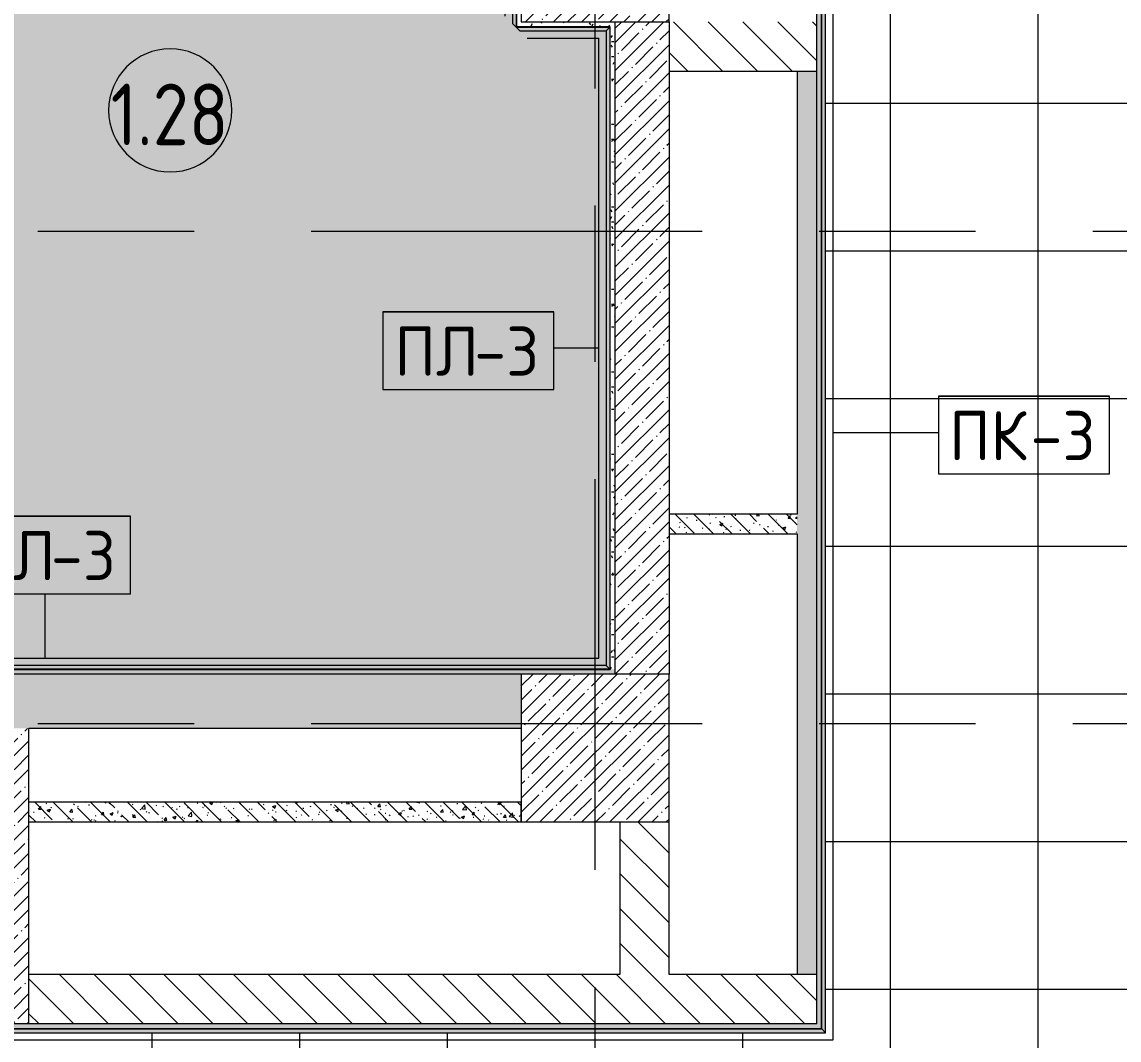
# Model space of a CAD drawing. Header units: millimetres. Extents: x -4005 to 195566, y -8553 to 29000.
# Drawn here: x 30981 to 35438, y 13714 to 17850 of the extents above; entities that cross this region are included whole.
import ezdxf

# ---------------------------------------------------------------- set-up
doc = ezdxf.new("R2010")
doc.units = ezdxf.units.MM
doc.linetypes.add('Осевая', pattern=[3175, 635, -476.25, 1587.5, -476.25])
for name, color, linetype, lineweight in [('A-AREA-IDEN', 7, 'Continuous', 9), ('A-FLOR-PATT', 7, 'Continuous', 9), ('A-GENM-IDEN', 7, 'Continuous', 9), ('A-WALL', 7, 'Continuous', 9), ('I-WALL', 7, 'Continuous', 9), ('S-COLS', 7, 'Continuous', 9), ('Оси', 7, 'Continuous', 9), ('Оси-2', 7, 'Осевая', 9)]:
    doc.layers.add(name, color=color, linetype=linetype, lineweight=lineweight)
for name, color, linetype, lineweight, true_color in [('A-GENM-1', 7, 'Continuous', 9, 0xff8040), ('A-GENM-2', 7, 'Continuous', 9, 0x004000), ('A-WALL-1', 9, 'Continuous', 9, 0x808080), ('A-WALL-FNSH-1', 9, 'Continuous', 9, 0x808080), ('I-WALL-1', 7, 'Continuous', 9, 0x787878), ('I-WALL-2', 9, 'Continuous', 9, 0x808080), ('S-COLS-1', 9, 'Continuous', 9, 0x808080)]:
    doc.layers.add(name, color=color, linetype=linetype, lineweight=lineweight, true_color=true_color)
doc.styles.add('GOST Common', font='GOST_Common.ttf', dxfattribs={"width": 0.9, "height": 250})
doc.styles.add('GOST Common_1', font='GOST_Common.ttf', dxfattribs={"height": 200})
pattern_1 = [(45, (0, 0), (-57.02463, 57.02463), []), (45, (57.025, 0), (-57.02463, 57.02463), [100.806, -20.161, 3.353, -16.808])]
pattern_2 = [(135, (0, 0), (-75.43415, -75.43415), [106.68, -17.78, 3.556, -17.78]), (135, (0, 75.39), (-75.43415, -75.43415), []), (50, (0, 0), (127.52922, -11.15758), [13.335, -146.685]), (355, (0, 0), (-24.66966, 133.74002), [10.668, -117.348]), (100.451, (10.63, -0.93), (102.85973, 122.58178), [11.333, -124.663]), (46.184, (0, 35.56), (189.75516, -29.43036), [20.002, -220.027]), (96.636, (15.81, 33.1), (166.1822, 173.1996), [17, -186.995]), (351.184, (0, 35.56), (166.1839, 173.1976), [16.002, -176.022]), (21, (17.78, 26.67), (106.13027, -71.58603), [13.335, -146.685]), (326, (17.78, 26.67), (43.26188, 128.93175), [10.668, -117.348]), (71.451, (26.62, 20.7), (149.39198, 57.34505), [11.333, -124.663]), (37.5, (0, 0), (2.16223, 59.18836), [3.353, -112.573, 3.353, -115.773, -117.793]), (37.5, (0, 0), (2.16223, 59.18836), [-235.052, 3.353, -114.44]), (7.5, (0, 0), (46.77386, 70.12615), [3.353, -64.567, 3.353, -109.906, -44.894]), (7.5, (0, 0), (46.77386, 70.12615), [-181.178, 3.353, -41.542]), (327.5, (-39.65, 0), (94.91367, -4.010093), [3.353, -41.097, 3.353, -135.331, -184.023]), (327.5, (-39.65, 0), (94.91367, -4.010093), [-183.134, 3.353, -180.67]), (317.5, (-57.43, 0), (103.69057, 17.79882), [3.353, -54.432, 3.353, -88.748, -130.683]), (317.5, (-57.43, 0), (103.69057, 17.79882), [-149.885, 3.353, -127.33])]
pattern_3 = [(135, (0, 0), (-70.71068, -70.71068), [])]
pattern_4 = [(0, (0, 0), (121.92, 30.48), [10.058, -81.382, 10.058, -81.382, -487.68]), (0, (0, 0), (121.92, 30.48), [-182.88, 10.058, -172.822, 10.058, -81.382, -213.36]), (0, (0, 0), (121.92, 30.48), [-457.2, 10.058, -50.902, 10.058, -142.342]), (120, (45.72, 15.24), (-87.356454, 90.345817), [10.058, -81.382, 10.058, -81.382, -487.68]), (120, (45.72, 15.24), (-87.356454, 90.345817), [-182.88, 10.058, -172.822, 10.058, -81.382, -213.36]), (120, (45.72, 15.24), (-87.356454, 90.345817), [-457.2, 10.058, -50.902, 10.058, -142.342]), (240, (60.96, 76.2), (-34.563546, -120.825817), [10.058, -81.382, 10.058, -81.382, -487.68]), (240, (60.96, 76.2), (-34.563546, -120.825817), [-182.88, 10.058, -172.822, 10.058, -81.382, -213.36]), (240, (60.96, 76.2), (-34.563546, -120.825817), [-457.2, 10.058, -50.902, 10.058, -142.342])]

# ---------------------------------------------------------------- blocks, each defined once
blk = doc.blocks.new('BSC_Колонна _Прямоугольная - 600х600-V22-План отделки полов с раскладкой материалов 1 этажа в осях 1-12')
at = {"layer": 'S-COLS'}
h = blk.add_hatch(dxfattribs=at)
h.set_pattern_fill('FP_40', color=256, style=0, pattern_type=2)
h.set_pattern_definition([(45, (-33310, -18150), (-57.02463, 57.02463), []), (45, (-33252.975, -18150), (-57.02463, 57.02463), [100.806, -20.161, 3.353, -16.808])])
h.paths.add_polyline_path([(162.5, -300), (300, -300), (300, 300), (-300, 300), (-300, -300), (80.5, -300)])
at = {"layer": 'S-COLS-1'}
for p, q in [((300, 300), (-300, 300)), ((-300, 300), (-300, -300)), ((300, -300), (300, 300)), ((-300, -300), (300, -300))]:
    blk.add_line(p, q, dxfattribs=at)
blk = doc.blocks.new('BSC_Колонна _Прямоугольная - 600х600-V31-План отделки полов с раскладкой материалов 1 этажа в осях 1-12')
at = {"layer": 'S-COLS'}
h = blk.add_hatch(dxfattribs=at)
h.set_pattern_fill('FP_46', color=256, style=0, pattern_type=2)
h.set_pattern_definition([(45, (-33310, -14900), (-57.02463, 57.02463), []), (45, (-33252.975, -14900), (-57.02463, 57.02463), [100.806, -20.161, 3.353, -16.808])])
h.paths.add_polyline_path([(80.5, -300), (300, -300), (300, 300), (-300, 300), (-300, -300), (60.5, -300)])
at = {"layer": 'S-COLS-1'}
for p, q in [((300, 300), (-300, 300)), ((-300, 300), (-300, -300)), ((300, -300), (300, 300)), ((-300, -300), (300, -300))]:
    blk.add_line(p, q, dxfattribs=at)
blk = doc.blocks.new('Плинтус - Плинтус керамогранит бежевый-32865283-План отделки полов с раскладкой материалов 1 этажа в осях 1-12')
at = {"layer": 'A-GENM-1'}
blk.add_hatch(color=256, dxfattribs=at).paths.add_polyline_path([(-15, 15), (1, 0), (6170, 0), (6155, 15), (1, 15)])
for p, q in [((-45, 45), (6125, 45)), ((-15, 15), (0, 0)), ((6155, 15), (-15, 15)), ((6170, 0), (0, 0))]:
    blk.add_line(p, q, dxfattribs=at)
blk = doc.blocks.new('Плинтус - Плинтус керамогранит бежевый-32865284-План отделки полов с раскладкой материалов 1 этажа в осях 1-12')
at = {"layer": 'A-GENM-1'}
blk.add_hatch(color=256, dxfattribs=at).paths.add_polyline_path([(4906, 15), (0, 15), (0, 0), (4891, 0)])
for p, q in [((0, 45), (4936, 45)), ((0, 0), (0, 15)), ((4906, 15), (0, 15)), ((4891, 0), (0, 0)), ((4891, 0), (4906, 15))]:
    blk.add_line(p, q, dxfattribs=at)
blk = doc.blocks.new('Плинтус - Плинтус темный _ст_школа_-32863688-План отделки полов с раскладкой материалов 1 этажа в осях 1-12')
at = {"layer": 'A-GENM-2'}
blk.add_hatch(color=256, dxfattribs=at).paths.add_polyline_path([(0, 0), (641, 1), (627, 15), (15, 15), (1, 1)])
for p, q in [((45, 45), (597, 45)), ((15, 15), (0, 0)), ((642, 0), (0, 0)), ((627, 15), (15, 15)), ((642, 0), (627, 15))]:
    blk.add_line(p, q, dxfattribs=at)
blk = doc.blocks.new('Плинтус - Плинтус темный _ст_школа_-32863694-План отделки полов с раскладкой материалов 1 этажа в осях 1-12')
at = {"layer": 'A-GENM-2'}
blk.add_hatch(color=256, dxfattribs=at).paths.add_polyline_path([(81.5, -15), (365.5, -15), (380.5, 0), (1, -1), (15, -15)])
for p, q in [((0, 0), (380.5, 0)), ((0, 0), (15, -15)), ((15, -15), (365.5, -15)), ((365.5, -15), (380.5, 0)), ((45, -45), (335.5, -45))]:
    blk.add_line(p, q, dxfattribs=at)
blk = doc.blocks.new('Плинтус - Плинтус темный _ст_школа_-32863695-План отделки полов с раскладкой материалов 1 этажа в осях 1-12')
at = {"layer": 'A-GENM-2'}
blk.add_hatch(color=256, dxfattribs=at).paths.add_polyline_path([(0, 0), (2607.9, 0.1), (2593, 15), (15, 15)])
for p, q in [((45, 45), (2563, 45)), ((15, 15), (0, 0)), ((2608, 0), (0, 0)), ((2593, 15), (15, 15)), ((2608, 0), (2593, 15))]:
    blk.add_line(p, q, dxfattribs=at)
blk = doc.blocks.new('Плинтус - Плинтус темный _ст_школа_-32863696-План отделки полов с раскладкой материалов 1 этажа в осях 1-12')
at = {"layer": 'A-GENM-2'}
blk.add_hatch(color=256, dxfattribs=at).paths.add_polyline_path([(0, 0), (4588.5, 0), (4572.7, 15), (15, 15), (0.1, 0.1)])
for p, q in [((45, 45), (4543.5, 45)), ((4588.5, 0), (0, 0)), ((4573.5, 15), (15, 15)), ((4588.5, 0), (4573.5, 15))]:
    blk.add_line(p, q, dxfattribs=at)
blk = doc.blocks.new('Марка_Помещения - Номер-25198446-План отделки полов с раскладкой материалов 1 этажа в осях 1-12')
at = {"layer": 'A-AREA-IDEN'}
for start, end in [(360, 180), (180, 360)]:
    blk.add_arc((0, 0), 2.5, start, end, dxfattribs=at)
blk = doc.blocks.new('Mark Reiling - Mark Reiling-26174330-План отделки полов с раскладкой материалов 1 этажа в осях 1-12')
at = {"layer": 'A-GENM-IDEN'}
for p, q in [((-3.47, 1.49), (-3.47, -1.663)), ((-3.47, 1.49), (3.47, 1.49)), ((3.47, 1.49), (-3.47, 1.49)), ((-3.47, 1.49), (-3.47, -1.663)), ((3.47, -1.663), (3.47, 1.49)), ((3.47, -1.663), (3.47, 1.49)), ((-3.47, -1.663), (3.47, -1.663)), ((-3.47, -1.663), (3.47, -1.663))]:
    blk.add_line(p, q, dxfattribs=at)

msp = doc.modelspace()

# ---------------------------------------------------------------- hatches: boundary and pattern name
at = {"layer": 'A-FLOR-PATT'}
h = msp.add_hatch(dxfattribs=at)
h.set_pattern_fill('FP_125', color=256, style=0, pattern_type=2)
h.set_pattern_definition([(0, (27309.74, 15720), (0, 600), []), (90, (27309.74, 15720), (-600, 4e-14), [])])
h.paths.add_polyline_path([(22569, 10879), (22570, 10880), (22569, 11880), (22569, 11879), (22569, 10880)])
h.paths.add_polyline_path([(28055.3, 7920), (25010, 7921), (25010, 7936), (30210, 7936), (30210, 8851.7), (30318.1, 8851.2), (30425.3, 8838.3), (30530.4, 8813.3), (30632, 8776.3), (30728.6, 8727.9), (30819, 8668.7), (30908.3, 8593), (30976.6, 8521.3), (31041.7, 8435.1), (31096.4, 8341.9), (31140.1, 8243.1), (31172.2, 8139.9), (31214.4, 8199.4), (31265.7, 8251.2), (31324.8, 8293.9), (31391.9, 8326.9), (31459.8, 8347.7), (31532.1, 8357.4), (31605, 8355.2), (31605, 7920), (32710, 7921), (32710, 7936), (38493.3, 7936), (38493.3, 8127.9), (37568.1, 8127.9), (37574.7, 8232.1), (37592.6, 8334.9), (37621.4, 8435.2), (37663.7, 8537.2), (37712.3, 8626.5), (37769.6, 8709.7), (37837.7, 8788.8), (37913.9, 8860.1), (37997.4, 8922.8), (38087.1, 8976.2), (38182, 9019.6), (38281, 9052.6), (38181.7, 9091.1), (38087, 9140), (37998.1, 9198.6), (37915.9, 9266.4), (37841.4, 9342.6), (37775.4, 9426.3), (37718.7, 9516.5), (37671.9, 9612.2), (37635.5, 9712.3), (37610, 9815.8), (37595.7, 9921.4), (37592.7, 10027.9), (38493.3, 10027.9), (38493.3, 10120), (38504, 10120), (38504, 10664), (37954, 10664), (37954, 11236), (38234, 11236), (38234, 12100), (37887.3, 12100), (37880.1, 12164.9), (37880.1, 12175), (37870, 12175), (37870, 12225), (37883.6, 12225), (37883.9, 12230.1), (37898.5, 12293.8), (37923.5, 12354.1), (37958.3, 12409.4), (38001.8, 12458.1), (38052.7, 12498.9), (37947.1, 12528.6), (37838.9, 12573.1), (37747.7, 12622.3), (37658.4, 12683.8), (37575.4, 12755.6), (37500.8, 12836), (37435.5, 12924.1), (37380.1, 13018.8), (37335.5, 13119), (37302.1, 13223.5), (37280.4, 13331.1), (37270.6, 13440.3), (37272.8, 13550), (38234, 13550), (38234, 21575.3), (37940, 21575.3), (37940, 22975.3), (38270, 22975.3), (38270, 23004), (34230, 23003), (34231, 19748.9), (34322.1, 19743.7), (34431.8, 19725.1), (34538.8, 19694.4), (34641.7, 19652), (34739.2, 19598.5), (34830.2, 19534.5), (34915.5, 19458.4), (34988.1, 19378.1), (35053.1, 19287.8), (35107.6, 19190.8), (35151, 19088.3), (35182.8, 18981.7), (35202.5, 18872.2), (35209.9, 18761.2), (35210, 18740), (35209.9, 18700), (35207.2, 18700), (35205, 18650), (34246, 18650), (34246, 13744), (28076, 13744), (28076, 12730), (28061, 12730), (28061, 13759), (34231, 13760), (34230, 13760), (28060, 13759), (28060, 12120), (28640, 12120), (28640, 12080), (28060, 12080), (28061, 11240), (28640, 11240), (28640, 11200), (28060, 11200), (28060, 10880), (28061, 10880.5), (28061, 11150), (28076, 11150), (28076, 10864), (23810, 10864), (23810, 10300), (23770, 10300), (23770, 10864), (22930, 10864), (22930, 10300), (22890, 10300), (22890, 10864), (22569, 10864), (22569, 10879), (22554, 10864), (22554, 11864), (22310, 11864), (22310, 10956.3), (22206.6, 10956.5), (22103.8, 10968), (22002.9, 10990.6), (21905.1, 11024.2), (21811.5, 11068.2), (21723.3, 11122.2), (21641.5, 11185.5), (21567.1, 11257.4), (21500.1, 11338.4), (21444.1, 11423.2), (21396.9, 11515.2), (21360, 11611.9), (21323.1, 11515.2), (21271.4, 11416.3), (21216, 11333.4), (21152.9, 11257.4), (21078.5, 11185.5), (20996.7, 11122.2), (20908.5, 11068.2), (20814.9, 11024.2), (20717.1, 10990.6), (20606.7, 10966.9), (20510, 10956.5), (20410, 10956.3), (20410, 11864), (20246, 11864), (20246, 10900), (20231, 10900), (20231, 11879), (20230, 11879), (20231, 10855.2), (20730.3, 10855.2), (20730.3, 9040), (20230, 9040), (20230, 7936), (22510, 7936), (22510, 7921), (22530, 7921), (22530, 8851.7), (22638.1, 8851.2), (22745.3, 8838.3), (22850.4, 8813.3), (22952, 8776.3), (23048.6, 8727.9), (23139, 8668.7), (23228.3, 8593), (23296.6, 8521.3), (23361.7, 8435.1), (23416.4, 8341.9), (23460.1, 8243.1), (23492.2, 8139.9), (23534.4, 8199.4), (23585.7, 8251.2), (23644.8, 8293.9), (23711.9, 8326.9), (23779.8, 8347.7), (23852.1, 8357.4), (23925, 8355.2), (23925, 7920), (27959.7, 7920)])
h.paths.add_polyline_path([(30611.1, 7928), (31109.1, 7928), (31104.2, 8012.4), (31086.8, 8110.4), (31058, 8205.8), (31018.3, 8297.1), (30968.2, 8383.1), (30902, 8469.3), (30839.6, 8534.7), (30762.9, 8598.3), (30679.3, 8652.4), (30590, 8696.3), (30496.1, 8729.5), (30399, 8751.6), (30300, 8762.1), (30300, 7928)])
h.paths.add_polyline_path([(31515, 7928), (31515, 8265.7), (31448.1, 8251.2), (31390.1, 8227.2), (31337.4, 8193.5), (31290.2, 8149.5), (31251.7, 8097.6), (31223.3, 8039.5), (31205.9, 7977.3), (31201.4, 7928), (31223.3, 7928)])
h.paths.add_polyline_path([(23429.1, 7928), (23424.2, 8012.4), (23406.8, 8110.4), (23378, 8205.8), (23338.3, 8297.1), (23288.2, 8383.1), (23222, 8469.3), (23159.6, 8534.7), (23082.9, 8598.3), (22999.3, 8652.4), (22910, 8696.3), (22816.1, 8729.5), (22719, 8751.6), (22620, 8762.1), (22620, 7928), (23424.2, 7928)])
h.paths.add_polyline_path([(23525.9, 7928), (23835, 7928), (23835, 8265.7), (23768.1, 8251.2), (23710.1, 8227.2), (23657.4, 8193.5), (23610.2, 8149.5), (23571.7, 8097.6), (23543.3, 8039.5), (23525.9, 7977.3), (23521.4, 7928)])
h.paths.add_polyline_path([(37945.5, 8217.9), (38493.3, 8217.9), (38493.3, 8994.7), (38413.4, 8988.2), (38311.3, 8967.5), (38212, 8934.7), (38116.7, 8890), (38027.5, 8834.3), (37943.8, 8766.5), (37872, 8692.9), (37808.1, 8609.3), (37754.6, 8518.7), (37712.3, 8422.3), (37681.9, 8321.5), (37663.7, 8217.9), (37913.9, 8217.9)])
h.paths.add_polyline_path([(20680.3, 9090), (20680.3, 10805.2), (20230, 10805.2), (20230, 9090)])
h.paths.add_polyline_path([(38493.3, 9099.5), (38493.3, 9937.9), (37684.7, 9937.9), (37698.7, 9831.2), (37725.2, 9726.9), (37763.9, 9626.5), (37814.1, 9531.3), (37875.2, 9442.8), (37946.3, 9362), (38026.5, 9290.3), (38114.5, 9228.4), (38212.5, 9176.2), (38309.4, 9138), (38415.1, 9110.4)])
h.paths.add_polyline_path([(38520, 10120), (38519, 10680), (38519, 10679), (38519, 10120)])
h.paths.add_polyline_path([(37990, 10679), (37970, 10680), (37970, 11220), (38250, 11221), (38249, 11221), (37969, 11220), (37970, 10679), (37970.2, 10679)])
h.paths.add_polyline_path([(22210, 11047), (22210, 11880), (20510, 11880), (20510, 11047), (20606.7, 11058.1), (20694.2, 11077.7), (20787.3, 11110.1), (20876, 11153), (20959.2, 11205.9), (21035.8, 11267.9), (21104.7, 11338.4), (21169.2, 11423.2), (21216, 11500.7), (21257, 11590.4), (21287.3, 11684.1), (21306.6, 11780.8), (21314.7, 11879), (21405.3, 11879), (21413.4, 11780.8), (21432.7, 11684.1), (21463, 11590.4), (21504, 11500.7), (21555, 11416.3), (21616.7, 11336.9), (21684.2, 11267.9), (21760.8, 11205.9), (21844, 11153), (21932.7, 11110.1), (22025.8, 11077.7), (22122, 11056.2), (22206.6, 11047.3)])
h.paths.add_polyline_path([(28076, 11850), (28061, 11850), (28061, 12030), (28076, 12030)])
h.paths.add_polyline_path([(37975.4, 12225), (38250, 12225), (38250, 12481.9), (38194.4, 12472.9), (38141.5, 12453.6), (38093.1, 12424.8), (38051, 12387.4), (38016.6, 12342.9), (37991.1, 12292.7), (37975.4, 12238.6), (37974.1, 12225)])
h.paths.add_polyline_path([(38250, 12565.2), (38249, 13425), (37370, 13425), (37370, 13460), (37360.1, 13460), (37370, 13343.9), (37388.8, 13247.9), (37421.6, 13145.8), (37466.2, 13048.4), (37522, 12956.8), (37588.1, 12872.4), (37663.7, 12796.4), (37748.8, 12729.1), (37845.4, 12670.6), (37936.2, 12628.4), (38038.1, 12595.1), (38143.1, 12573.9), (38194.4, 12569.7)])
h.paths.add_polyline_path([(38249, 13550), (38250, 13550), (38249, 14474.1)])
h.paths.add_polyline_path([(35119.9, 18740), (35115.3, 18842.6), (35099.1, 18944), (35071.6, 19042.9), (35033.1, 19138.1), (34984.1, 19228.4), (34925.3, 19312.6), (34857.3, 19389.6), (34778, 19460.7), (34697.7, 19518.3), (34608, 19568.3), (34513.3, 19608), (34414.7, 19636.7), (34313.5, 19654.1), (34230, 19658.9), (34230.4, 18740), (35115.3, 18740)])
h.paths.add_polyline_path([(34231, 19750), (34231, 23000.2), (35189.8, 23000.2), (35189.8, 22985.2), (34246, 22985.2), (34246, 19750)])
h.paths.add_polyline_path([(38532, 21550.3), (38532, 21575), (38490, 21575), (38490, 21550.3), (38493.3, 21550.3)])
h.paths.add_polyline_path([(38680, 21590.3), (38680, 21635.3), (38710, 21635.3), (38710, 21625.3), (38748.9, 21625.3), (38748.9, 21715.3), (38760, 21715.3), (38760, 22875.3), (38745.9, 22875.3), (38745.9, 22925.3), (38710, 22925.3), (38710, 22915.3), (38680, 22915.3), (38680, 22960.3), (38540, 22960.3), (38540, 22925.3), (38538.3, 22925.3), (38538.3, 21625.3), (38540, 21625.3), (38540, 21590.3)])
h.paths.add_polyline_path([(38288.7, 21625.3), (38493.3, 21625.3), (38493.3, 22925.3), (37990, 22925.3), (37990, 21625.3), (38270, 21625.3)])
h.paths.add_polyline_path([(38490, 22975.3), (38532, 22975.3), (38532, 23004), (38490, 23004)])
h.paths.add_polyline_path([(36990, 22983), (35190, 22983), (35190, 23003), (38249, 23002), (38249, 22987), (36990, 22987)])
h = msp.add_hatch(color=256, dxfattribs=at)
h.paths.add_polyline_path([(33369.5, 15220), (33370.5, 15221), (33369.5, 17830), (32990, 17830), (32990, 18470), (33990, 18471), (33990, 18650), (34002, 18650), (34002, 18690), (34130, 18690), (34130, 18710), (34170, 18710), (34170, 18700), (34208, 18700), (34208, 19700), (34170, 19700), (34170, 19690), (34130, 19690), (34130, 19710), (34002, 19710), (34002, 19750), (33990, 19750), (33989, 19880), (28780, 19879), (28781, 15220), (33354.5, 15220)])
h.paths.add_polyline_path([(32989, 18471), (33004, 18486), (33974, 18486), (33974, 18635), (33989, 18649.8), (33988.9, 18471), (32990, 18471)])
h.paths.add_polyline_path([(32989, 17829), (32974, 17844), (32974, 18456), (32989, 18469.7), (32989, 17830)])
h.paths.add_polyline_path([(28796, 15221), (28781, 15222.2), (28781.3, 19879), (33989, 19878.6), (33989, 19750), (33974, 19765), (33974, 19864), (28796, 19864), (28796, 15236), (33354.5, 15236), (33354.5, 17814), (33004, 17814), (32990.1, 17829), (33369.5, 17829), (33369.4, 15221), (30565.6, 15221)])
h.paths.add_polyline_path([(30011.3, 17811.4), (30003.1, 17811.4), (29973.1, 17841.4), (29973.1, 18456.4), (30003.1, 18486.4), (30616.3, 18486.4), (30646.3, 18456.4), (30646.3, 17841.4), (30616.3, 17811.4), (30610, 17811.4)])
h.paths.add_polyline_path([(30631.3, 17826.4), (30631.3, 18471.4), (29988.1, 18471.4), (29988.3, 17826.4), (30630, 17826.4)])
h.paths.add_polyline_path([(29990, 17830), (29990, 18470), (30630, 18470), (30630, 17830), (30010, 17830)])
h.paths.add_polyline_path([(34228, 18740), (34230, 18740), (34230, 19658.9), (34228, 19659), (34228, 18795.2)])
h.paths.add_polyline_path([(34230, 19748.9), (34230, 19750), (34228, 19749)])
at = {"layer": 'I-WALL'}
h = msp.add_hatch(dxfattribs=at)
h.set_pattern_fill('FP_1', color=256, style=0, pattern_type=2)
h.set_pattern_definition(pattern_1)
h.paths.add_polyline_path([(33472.5, 15200), (33610.5, 15200), (33610, 17850), (33390.5, 17850), (33390.5, 15200)])
h = msp.add_hatch(dxfattribs=at)
h.set_pattern_fill('FP_20', color=256, style=0, pattern_type=2)
h.set_pattern_definition(pattern_3)
h.paths.add_polyline_path([(33990, 17650), (34210, 17650), (34210, 17850), (33610.5, 17850), (33610.5, 17650)])
h = msp.add_hatch(dxfattribs=at)
h.set_pattern_fill('FP_1', color=256, style=0, pattern_type=2)
h.set_pattern_definition(pattern_1)
h.paths.add_polyline_path([(30630, 14980), (33010, 14980), (33010, 15200), (30610, 15200), (30610, 14980)])
h.paths.add_polyline_path([(28660, 14980), (30010, 14980), (30010, 15200), (28660, 15199.6), (28660, 15090), (26410, 15090), (26410, 14980), (28190, 14980)])
h.paths.add_polyline_path([(24340, 14980), (25810, 14980), (25810, 15090), (22510, 15090), (22510, 14980), (24140, 14980)])
h = msp.add_hatch(dxfattribs=at)
h.set_pattern_fill('FP_1', color=256, style=0, pattern_type=2)
h.set_pattern_definition(pattern_1)
h.paths.add_polyline_path([(30790, 13780), (31010, 13780), (31010, 14980), (30790, 14980), (30790, 13980)])
h = msp.add_hatch(dxfattribs=at)
h.set_pattern_fill('FP_20', color=256, style=0, pattern_type=2)
h.set_pattern_definition(pattern_3)
h.paths.add_polyline_path([(33472.5, 13980), (33610.5, 13980), (33610, 14600), (33410.5, 14600), (33410.5, 13980)])
h = msp.add_hatch(dxfattribs=at)
h.set_pattern_fill('FP_20', color=256, style=0, pattern_type=2)
h.set_pattern_definition(pattern_3)
h.paths.add_polyline_path([(34198.3, 13780), (34210, 13780), (34210, 13980), (31010, 13980), (31010, 13780), (33472.5, 13780)])
at = {"layer": 'I-WALL-1'}
h = msp.add_hatch(dxfattribs=at)
h.set_pattern_fill('FP_45', color=256, style=0, pattern_type=2)
h.set_pattern_definition(pattern_2)
h.paths.add_polyline_path([(34210, 13980), (34210, 17650), (34130, 17650), (34130, 13980)])
h = msp.add_hatch(dxfattribs=at)
h.set_pattern_fill('FP_45', color=256, style=0, pattern_type=2)
h.set_pattern_definition(pattern_2)
h.paths.add_polyline_path([(34130, 15770), (34130, 15850), (33610.5, 15850), (33610.5, 15770), (34126.4, 15770)])
h = msp.add_hatch(dxfattribs=at)
h.set_pattern_fill('FP_45', color=256, style=0, pattern_type=2)
h.set_pattern_definition(pattern_2)
h.paths.add_polyline_path([(33009.7, 14600), (33009.7, 14680), (31010, 14680), (31010, 14600)])
at = {"layer": 'I-WALL-2'}
h = msp.add_hatch(dxfattribs=at)
h.set_pattern_fill('FP_116', color=256, style=0, pattern_type=2)
h.set_pattern_definition(pattern_4)
h.paths.add_polyline_path([(34210, 13760), (34230, 13760), (34230, 18650), (34218, 18650), (34218, 18620), (34210, 18620), (34210, 13772.6)])
h.paths.add_polyline_path([(34230, 19750), (34230, 23004), (34210, 23004), (34210.2, 19780), (34218, 19780), (34218, 19750)])
h = msp.add_hatch(dxfattribs=at)
h.set_pattern_fill('FP_116', color=256, style=0, pattern_type=2)
h.set_pattern_definition(pattern_4)
h.paths.add_polyline_path([(32990, 17830), (33010, 17830), (33010, 18450), (32990, 18449.6)])
h = msp.add_hatch(dxfattribs=at)
h.set_pattern_fill('FP_116', color=256, style=0, pattern_type=2)
h.set_pattern_definition(pattern_4)
h.paths.add_polyline_path([(33010, 17830), (33390.5, 17830), (33390.5, 17850), (33010, 17850)])
h = msp.add_hatch(dxfattribs=at)
h.set_pattern_fill('FP_116', color=256, style=0, pattern_type=2)
h.set_pattern_definition(pattern_4)
h.paths.add_polyline_path([(33370.5, 15220), (33390.5, 15220.1), (33390.5, 17830), (33370.5, 17829), (33370.5, 15220)])
h = msp.add_hatch(dxfattribs=at)
h.set_pattern_fill('FP_116', color=256, style=0, pattern_type=2)
h.set_pattern_definition(pattern_4)
h.paths.add_polyline_path([(33010, 15200), (33390.5, 15200), (33390.5, 15220), (28760, 15220), (28760, 15200), (32990, 15200)])
h = msp.add_hatch(dxfattribs=at)
h.set_pattern_fill('FP_116', color=256, style=0, pattern_type=2)
h.set_pattern_definition(pattern_4)
h.paths.add_polyline_path([(30763.9, 13760), (34210, 13760), (34210, 13780), (28040, 13780), (28040, 13760), (30158.2, 13760)])

# ---------------------------------------------------------------- linework, layer by layer
at = {"layer": 'A-GENM-IDEN'}
for p, q in [((33324.5, 16525), (33142, 16525)), ((34276, 16182), (34704.7, 16182)), ((31075.2, 15266), (31075.2, 15522.9))]:
    msp.add_line(p, q, dxfattribs=at)
at = {"layer": 'A-WALL'}
for p, q in [((33370.5, 17830), (33010, 17830)), ((33370.5, 15220), (33370.5, 17830)), ((34130, 17650), (34210, 17650)), ((28780, 15220), (33370.5, 15220)), ((31010, 13780), (31010, 13980)), ((34210, 13760), (28060, 13760))]:
    msp.add_line(p, q, dxfattribs=at)
at = {"layer": 'A-WALL-1'}
for p, q in [((34230, 13760), (34230, 18650)), ((34210, 13780), (34210, 18620)), ((32990, 18470), (32990, 17830)), ((33390.5, 17850), (33390.5, 15200)), ((33610.5, 17850), (33610.5, 15200)), ((33610.5, 17650), (34130, 17650)), ((34130, 17650), (34130, 15850)), ((34130, 15850), (33610.5, 15850)), ((33610.5, 15770), (34130, 15770)), ((34130, 15770), (34130, 13980)), ((33010, 15200), (30610, 15200)), ((33010, 14980), (31010, 14980)), ((31010, 13980), (31010, 14980)), ((33009.7, 14680), (31010, 14680)), ((33009.7, 14600), (33009.7, 14680)), ((31010, 14600), (33009.7, 14600)), ((33410.5, 14600), (33410.5, 13980)), ((33610.5, 13980), (33610.5, 14600)), ((33410.5, 13980), (31010, 13980)), ((34210, 13980), (33610.5, 13980)), ((34210, 13780), (22590, 13780))]:
    msp.add_line(p, q, dxfattribs=at)
at = {"layer": 'A-WALL-FNSH-1'}
for p, q in [((34231, 13759), (34231, 18650)), ((32989, 18471), (32989, 17829)), ((32989, 17829), (33369.5, 17829)), ((33010, 17830), (32990, 17830)), ((33369.5, 17829), (33369.5, 15221)), ((33369.5, 15221), (28781, 15221)), ((34231, 13759), (28060, 13759)), ((34230, 13760), (34210, 13760))]:
    msp.add_line(p, q, dxfattribs=at)
at = {"layer": 'Оси'}
msp.add_line((35250, 15000), (37750, 15000), dxfattribs=at)
at = {"layer": 'Оси-2'}
for p, q in [((33310, 593.7), (33310, 24898.1)), ((-704.7, 17000), (35850, 17000)), ((-704.7, 15000), (35250, 15000))]:
    msp.add_line(p, q, dxfattribs=at)

# ---------------------------------------------------------------- block references
at = {"layer": 'A-AREA-IDEN', "xscale": 99.99999999999993, "yscale": 99.99999999999993, "zscale": 99.99999999999993}
msp.add_blockref('Марка_Помещения - Номер-25198446-План отделки полов с раскладкой материалов 1 этажа в осях 1-12', (31583.5, 17490.7), dxfattribs=at)
at = {"layer": 'A-GENM-1'}
for name, p, rotation in [('Плинтус - Плинтус керамогранит бежевый-32865284-План отделки полов с раскладкой материалов 1 этажа в осях 1-12', (34231, 18650), 270.0000000000006), ('Плинтус - Плинтус керамогранит бежевый-32865283-План отделки полов с раскладкой материалов 1 этажа в осях 1-12', (34231, 13759), 180)]:
    msp.add_blockref(name, p, dxfattribs=dict(at, rotation=rotation))
at = {"layer": 'A-GENM-2'}
for name, p, rotation in [('Плинтус - Плинтус темный _ст_школа_-32863688-План отделки полов с раскладкой материалов 1 этажа в осях 1-12', (32989, 17829), 89.99999999999994), ('Плинтус - Плинтус темный _ст_школа_-32863695-План отделки полов с раскладкой материалов 1 этажа в осях 1-12', (33369.5, 15221), 90.00000000000053)]:
    msp.add_blockref(name, p, dxfattribs=dict(at, rotation=rotation))
for name, p in [('Плинтус - Плинтус темный _ст_школа_-32863694-План отделки полов с раскладкой материалов 1 этажа в осях 1-12', (32989, 17829)), ('Плинтус - Плинтус темный _ст_школа_-32863696-План отделки полов с раскладкой материалов 1 этажа в осях 1-12', (28781, 15221))]:
    msp.add_blockref(name, p, dxfattribs=at)
at = {"layer": 'A-GENM-IDEN', "xscale": 99.99999999999993, "yscale": 99.99999999999993, "zscale": 99.99999999999993}
for p in [(32795, 16523.5), (35051.7, 16180.5), (31075.2, 15693.4)]:
    msp.add_blockref('Mark Reiling - Mark Reiling-26174330-План отделки полов с раскладкой материалов 1 этажа в осях 1-12', p, dxfattribs=at)
at = {"layer": 'S-COLS'}
for name, p in [('BSC_Колонна _Прямоугольная - 600х600-V22-План отделки полов с раскладкой материалов 1 этажа в осях 1-12', (33310, 18150)), ('BSC_Колонна _Прямоугольная - 600х600-V31-План отделки полов с раскладкой материалов 1 этажа в осях 1-12', (33310, 14900))]:
    msp.add_blockref(name, p, dxfattribs=at)

# ---------------------------------------------------------------- texts
at = {"layer": 'A-AREA-IDEN', "insert": (31341.7, 17599.3), "char_height": 250, "width": 606.076, "attachment_point": 1, "style": 'GOST Common'}
msp.add_mtext('1.28', dxfattribs=at)
at = {"layer": 'A-GENM-IDEN', "char_height": 200, "attachment_point": 1, "style": 'GOST Common_1'}
for s, insert, width in [('ПЛ', (32494.4, 16612.6), 392.827), ('-3', (32818.5, 16612.6), 344.726), ('ПК', (34747.6, 16269.6), 400.844), ('-3', (35078.3, 16269.6), 344.726), ('ПЛ', (30774.6, 15782.5), 392.827), ('-3', (31098.8, 15782.5), 344.726)]:
    msp.add_mtext(s, dxfattribs=dict(at, insert=insert, width=width))

doc.saveas('drawing.dxf')
